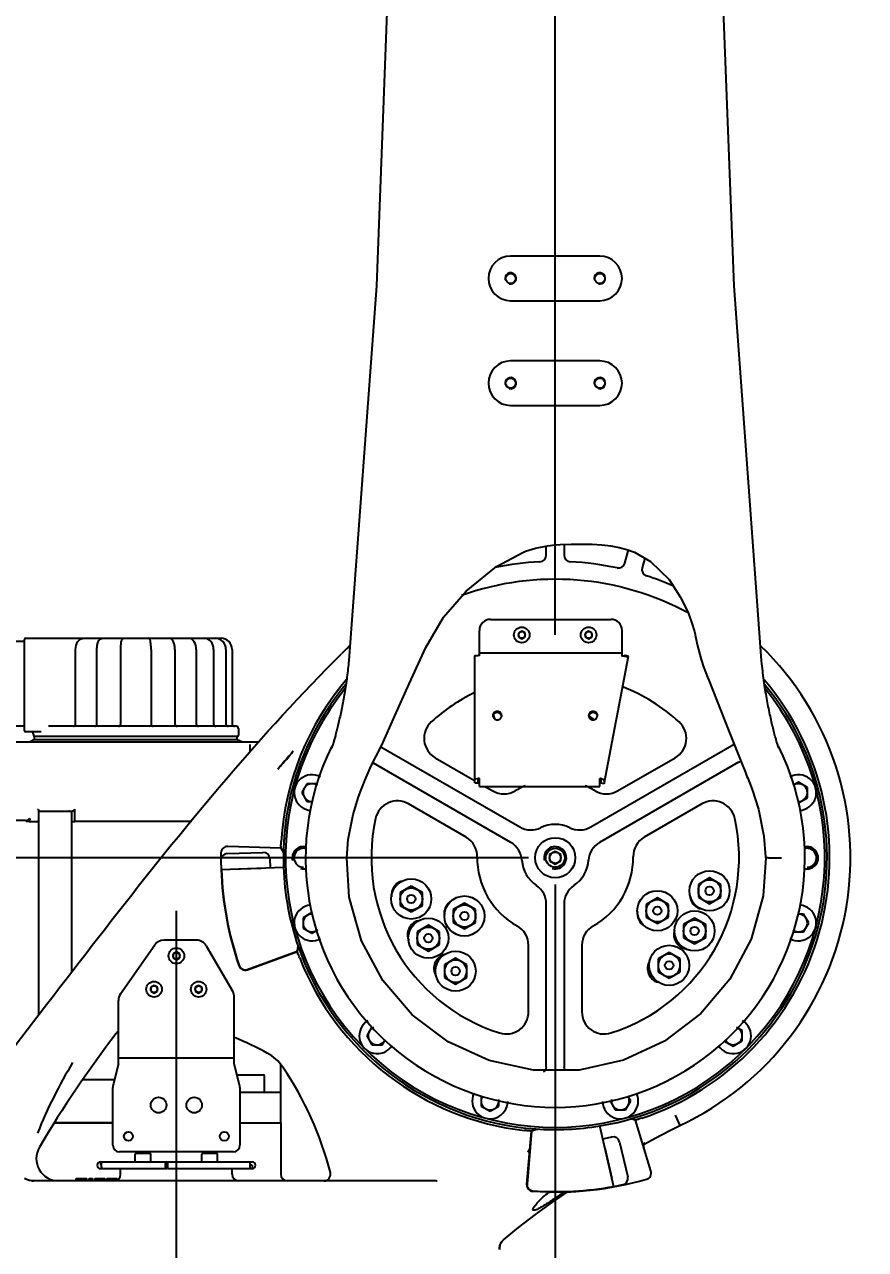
# Model space of a CAD drawing. Header units: millimetres. Extents: x 5828 to 7155, y 123 to 421.
# Drawn here: x 6894.26 to 6906.84, y 340.29 to 358.62 of the extents above; entities that cross this region are included whole.
import ezdxf

# ---------------------------------------------------------------- set-up
doc = ezdxf.new("R2010")
doc.units = ezdxf.units.MM
doc.linetypes.add('CENTER', pattern=[0.6, 0.375, -0.075, 0.075, -0.075])
for name, color, linetype in [('中心线', 7, 'Continuous'), ('外形图', 7, 'Continuous'), ('尺寸标注', 7, 'Continuous'), ('运动范围', 7, 'Continuous')]:
    doc.layers.add(name, color=color, linetype=linetype)
doc.styles.add('微软雅黑', font='msyh.ttc', dxfattribs={"height": 2})
doc.dimstyles.new('尺寸标注_1_30比例', dxfattribs={"dimtxt": 2.1, "dimasz": 1.7, "dimexe": 0.5, "dimexo": 0.4, "dimgap": 0.5, "dimtad": 1, "dimdec": 1, "dimlfac": 30, "dimdsep": 46, "dimtxsty": '微软雅黑', "dimcen": 0.09, "dimadec": 0, "dimazin": 0, "dimtp": 0.01, "dimtm": 0.01, "dimtfac": 1, "dimtdec": 1, "dimtofl": 0, "dimtmove": 0, "dimatfit": 3, "dimfxl": 1, "dimtolj": 1, "dimarcsym": 0})

# ---------------------------------------------------------------- blocks, each defined once
blk = doc.blocks.new('*D1097')
at = {"layer": 'Defpoints', "color": 0}
for p in [(6902.201, 346.155), (6822.201, 329.488), (6892.035, 329.488)]:
    blk.add_point(p, dxfattribs=at)
at = {"layer": '尺寸标注', "color": 0, "lineweight": -2}
for p, q in [((6901.801, 346.155), (6821.701, 346.155)), ((6822.201, 344.455), (6822.201, 331.188)), ((6891.635, 329.488), (6821.701, 329.488))]:
    blk.add_line(p, q, dxfattribs=at)
at = {"layer": '尺寸标注', "color": 0}
for points in [[(6822.484, 344.455), (6821.917, 344.455), (6822.201, 346.155)], [(6821.917, 331.188), (6822.484, 331.188), (6822.201, 329.488)]]:
    blk.add_solid(points, dxfattribs=at)
at = {"layer": '尺寸标注', "color": 0, "insert": (6820.615, 337.821), "char_height": 2, "attachment_point": 5, "rotation": 90, "style": '微软雅黑'}
blk.add_mtext('\\A1;\\A1;{\\H1.05x;500}', dxfattribs=at)
blk = doc.blocks.new('*D1098')
at = {"layer": 'Defpoints', "color": 0}
for p in [(6838.063, 351.017), (6896.535, 329.395), (6896.535, 277.109)]:
    blk.add_point(p, dxfattribs=at)
at = {"layer": '尺寸标注', "color": 0, "lineweight": -2}
for p, q in [((6838.063, 350.617), (6838.063, 276.609)), ((6896.535, 328.995), (6896.535, 276.609)), ((6839.763, 277.109), (6894.835, 277.109))]:
    blk.add_line(p, q, dxfattribs=at)
at = {"layer": '尺寸标注', "color": 0}
for points in [[(6839.763, 277.393), (6839.763, 276.826), (6838.063, 277.109)], [(6894.835, 276.826), (6894.835, 277.393), (6896.535, 277.109)]]:
    blk.add_solid(points, dxfattribs=at)
at = {"layer": '尺寸标注', "color": 0, "insert": (6867.299, 278.701), "char_height": 2, "attachment_point": 5, "style": '微软雅黑'}
blk.add_mtext('\\A1;\\A1;{\\H1.05x;1754}', dxfattribs=at)
blk = doc.blocks.new('*D1099')
at = {"layer": 'Defpoints', "color": 0}
for p in [(6966.764, 346.155), (6896.535, 282.387), (6966.764, 277.109)]:
    blk.add_point(p, dxfattribs=at)
at = {"layer": '尺寸标注', "color": 0, "lineweight": -2}
for p, q in [((6966.764, 345.755), (6966.764, 276.609)), ((6896.535, 281.987), (6896.535, 276.609)), ((6898.235, 277.109), (6965.064, 277.109))]:
    blk.add_line(p, q, dxfattribs=at)
at = {"layer": '尺寸标注', "color": 0}
for points in [[(6898.235, 277.393), (6898.235, 276.826), (6896.535, 277.109)], [(6965.064, 276.826), (6965.064, 277.393), (6966.764, 277.109)]]:
    blk.add_solid(points, dxfattribs=at)
at = {"layer": '尺寸标注', "color": 0, "insert": (6931.649, 278.7), "char_height": 2, "attachment_point": 5, "style": '微软雅黑'}
blk.add_mtext('\\A1;\\A1;{\\H1.05x;2107}', dxfattribs=at)
blk = doc.blocks.new('*D1101')
at = {"layer": 'Defpoints', "color": 0}
for p in [(6902.201, 410.718), (6987.085, 410.718), (6902.734, 329.488)]:
    blk.add_point(p, dxfattribs=at)
at = {"layer": '尺寸标注', "color": 0, "lineweight": -2}
for p, q in [((6902.601, 410.718), (6987.585, 410.718)), ((6987.085, 331.188), (6987.085, 409.018)), ((6903.134, 329.488), (6987.585, 329.488))]:
    blk.add_line(p, q, dxfattribs=at)
at = {"layer": '尺寸标注', "color": 0}
for points in [[(6987.368, 409.018), (6986.801, 409.018), (6987.085, 410.718)], [(6986.801, 331.188), (6987.368, 331.188), (6987.085, 329.488)]]:
    blk.add_solid(points, dxfattribs=at)
at = {"layer": '尺寸标注', "color": 0, "insert": (6985.499, 370.103), "char_height": 2, "attachment_point": 5, "rotation": 90, "style": '微软雅黑'}
blk.add_mtext('\\A1;\\A1;{\\H1.05x;2437}', dxfattribs=at)
blk = doc.blocks.new('*D1104')
at = {"layer": 'Defpoints', "color": 0}
for p in [(6902.201, 346.155), (6896.535, 316.587), (6902.201, 312.507)]:
    blk.add_point(p, dxfattribs=at)
at = {"layer": '尺寸标注', "color": 0, "lineweight": -2}
for p, q in [((6902.201, 345.755), (6902.201, 312.007)), ((6896.535, 316.187), (6896.535, 312.007)), ((6898.235, 312.507), (6900.501, 312.507))]:
    blk.add_line(p, q, dxfattribs=at)
at = {"layer": '尺寸标注', "color": 0}
for points in [[(6898.235, 312.79), (6898.235, 312.224), (6896.535, 312.507)], [(6900.501, 312.224), (6900.501, 312.79), (6902.201, 312.507)]]:
    blk.add_solid(points, dxfattribs=at)
at = {"layer": '尺寸标注', "color": 0, "insert": (6899.368, 314.098), "char_height": 2, "attachment_point": 5, "style": '微软雅黑'}
blk.add_mtext('\\A1;\\A1;{\\H1.05x;170}', dxfattribs=at)

msp = doc.modelspace()

# ---------------------------------------------------------------- linework, layer by layer
at = {"layer": '中心线', "color": 7, "linetype": 'CENTER', "ltscale": 50}
for p, q in [((6902.2012, 349.488), (6902.2012, 374.1547)), ((6896.5345, 330.0076), (6896.5364, 345.3631))]:
    msp.add_line(p, q, dxfattribs=at)
at = {"layer": '外形图', "linetype": 'Continuous'}
for p, q in [((6902.8679, 355.1547), (6901.5345, 355.1547)), ((6901.5345, 354.488), (6902.8679, 354.488)), ((6902.8679, 353.588), (6901.5345, 353.588)), ((6901.5345, 352.9214), (6902.8679, 352.9214)), ((6902.0679, 350.682), (6902.0679, 350.8175)), ((6902.0858, 350.821), (6902.1985, 350.8337)), ((6902.1984, 350.8337), (6902.2094, 350.8346)), ((6902.2094, 350.8346), (6902.2746, 350.8395)), ((6902.3345, 350.8422), (6902.3345, 350.682)), ((6903.2442, 350.5623), (6903.297, 350.7596)), ((6901.7158, 350.7233), (6901.7559, 350.7393)), ((6903.5398, 350.6353), (6903.5017, 350.4933)), ((6900.5316, 349.755), (6900.8695, 350.1435)), ((6904.0707, 350.0599), (6904.1004, 350.0044)), ((6904.1004, 350.0044), (6904.1373, 349.9305)), ((6904.1373, 349.9305), (6904.1744, 349.8517)), ((6904.1744, 349.8517), (6904.194, 349.8073)), ((6900.2677, 349.3023), (6900.5322, 349.7554)), ((6901.2345, 349.7214), (6903.0345, 349.7214)), ((6904.194, 349.8073), (6904.2512, 349.6512)), ((6901.0679, 349.1775), (6901.0679, 349.5547)), ((6901.7002, 349.5458), (6901.6507, 349.5161)), ((6901.6507, 349.5161), (6901.6517, 349.4583)), ((6901.7507, 349.5178), (6901.7002, 349.5458)), ((6901.7517, 349.46), (6901.7507, 349.5178)), ((6902.7002, 349.5458), (6902.6507, 349.5161)), ((6902.6507, 349.5161), (6902.6517, 349.4583)), ((6902.7507, 349.5178), (6902.7002, 349.5458)), ((6902.7517, 349.46), (6902.7507, 349.5178)), ((6903.2012, 349.1681), (6903.2012, 349.5547)), ((6904.2512, 349.6512), (6904.2748, 349.5695)), ((6904.2933, 349.4889), (6904.3238, 349.3468)), ((6894.263, 349.388), (6894.1297, 349.388)), ((6894.263, 348.0547), (6894.263, 349.4214)), ((6894.2797, 349.438), (6895.7488, 349.438)), ((6895.7539, 349.438), (6896.1055, 349.438)), ((6896.1106, 349.438), (6897.2031, 349.438)), ((6901.6517, 349.4583), (6901.7022, 349.4303)), ((6901.7022, 349.4303), (6901.7517, 349.46)), ((6902.6517, 349.4583), (6902.7022, 349.4303)), ((6902.7022, 349.4303), (6902.7517, 349.46)), ((6904.3238, 349.3468), (6904.3863, 349.1195)), ((6895.0273, 348.1547), (6895.0273, 349.2714)), ((6895.3465, 348.1547), (6895.3465, 349.2714)), ((6895.7032, 348.1547), (6895.7032, 349.2714)), ((6896.1562, 349.2714), (6896.1562, 348.1547)), ((6896.5129, 349.2714), (6896.5129, 348.1547)), ((6896.8321, 349.2714), (6896.8321, 348.1547)), ((6897.092, 349.2714), (6897.092, 348.1547)), ((6897.275, 349.2714), (6897.275, 348.1547)), ((6897.3687, 349.2714), (6897.3687, 348.1547)), ((6899.1133, 349.1065), (6899.1133, 349.1065)), ((6901.0012, 347.2736), (6901.0012, 349.1775)), ((6901.0679, 349.2214), (6903.2012, 349.2214)), ((6902.9336, 347.263), (6903.2954, 349.1709)), ((6903.2461, 349.1789), (6903.2241, 349.1685)), ((6903.2954, 349.1709), (6903.2461, 349.1789)), ((6903.2954, 349.1709), (6903.2714, 349.1597)), ((6904.3863, 349.1195), (6904.4267, 348.9983)), ((6905.2938, 349.0548), (6905.289, 349.1071)), ((6904.4266, 348.9983), (6904.4316, 348.9845)), ((6904.4316, 348.9845), (6904.4788, 348.8582)), ((6904.4788, 348.8582), (6904.4969, 348.8123)), ((6902.7033, 348.2678), (6902.7837, 348.2214)), ((6894.263, 348.1214), (6894.1297, 348.1214)), ((6894.512, 348.038), (6894.2797, 348.038)), ((6894.3964, 348.0047), (6894.3964, 347.988)), ((6897.4297, 348.1214), (6894.6212, 348.1214)), ((6897.463, 348.088), (6897.463, 347.988)), ((6904.794, 348.063), (6904.9511, 347.6671)), ((6893.8297, 347.888), (6897.7716, 347.888)), ((6894.4036, 347.9214), (6894.3885, 347.913)), ((6897.4558, 347.9214), (6894.4036, 347.9214)), ((6894.413, 347.9214), (6894.413, 347.9714)), ((6894.413, 347.9714), (6897.4464, 347.9714)), ((6897.4464, 347.9214), (6897.4464, 347.9714)), ((6897.4558, 347.9214), (6897.4709, 347.913)), ((6897.6379, 347.8506), (6897.6378, 347.8515)), ((6897.6396, 347.8234), (6897.6393, 347.8337)), ((6897.6405, 347.7488), (6897.6396, 347.8234)), ((6898.8659, 347.823), (6898.8624, 347.8127)), ((6898.8702, 347.8359), (6898.8659, 347.823)), ((6902.7324, 346.6154), (6904.8771, 347.8536)), ((6898.2822, 347.7499), (6898.2736, 347.7385)), ((6898.8577, 347.7994), (6898.8564, 347.796)), ((6898.8597, 347.805), (6898.8577, 347.7994)), ((6898.8624, 347.8127), (6898.8597, 347.805)), ((6899.5937, 347.8141), (6901.6699, 346.6154)), ((6900.4062, 347.6518), (6900.9965, 347.311)), ((6903.1354, 347.1548), (6903.9962, 347.6518)), ((6904.909, 347.7879), (6904.909, 347.7879)), ((6904.9511, 347.6671), (6904.9821, 347.5895)), ((6905.547, 347.7931), (6905.5471, 347.7928)), ((6898.0789, 347.51), (6898.0503, 347.4773)), ((6899.3602, 347.3206), (6899.4327, 347.4973)), ((6899.4327, 347.4973), (6899.4387, 347.5101)), ((6899.4704, 347.5724), (6899.4855, 347.5686)), ((6901.5366, 346.3844), (6899.4855, 347.5687)), ((6904.9452, 347.585), (6902.8658, 346.3844)), ((6904.9452, 347.585), (6904.9465, 347.5857)), ((6901.0012, 347.2736), (6901.0512, 347.2736)), ((6901.0512, 347.2736), (6901.0512, 347.3192)), ((6901.0537, 347.278), (6901.0743, 347.266)), ((6901.0679, 347.2219), (6901.0679, 347.342)), ((6902.8679, 347.2219), (6902.8679, 347.342)), ((6902.8843, 347.3165), (6902.8843, 347.2709)), ((6902.9336, 347.263), (6902.8843, 347.2709)), ((6902.9336, 347.3086), (6902.9336, 347.263)), ((6905.0689, 347.3723), (6905.0806, 347.3431)), ((6905.8395, 347.2836), (6905.7561, 347.2354)), ((6905.9728, 347.2066), (6905.8395, 347.2836)), ((6898.4859, 347.2629), (6898.4089, 347.1296)), ((6898.4089, 347.1296), (6898.4859, 346.9963)), ((6898.6398, 347.2629), (6898.4859, 347.2629)), ((6899.2601, 347.0648), (6899.2992, 347.1689)), ((6901.0679, 347.2219), (6902.8679, 347.2219)), ((6901.1509, 347.2219), (6901.267, 347.1548)), ((6905.9728, 347.0526), (6905.9728, 347.2066)), ((6898.4859, 346.9963), (6898.5636, 346.9963)), ((6899.1784, 346.8002), (6899.2601, 347.0648)), ((6900.868, 346.4637), (6900.0072, 346.9607)), ((6904.3952, 346.9607), (6903.5344, 346.4637)), ((6905.8414, 346.9768), (6905.9728, 347.0526)), ((6894.3425, 346.743), (6894.3393, 346.698)), ((6894.4797, 343.8101), (6894.4797, 346.8514)), ((6894.4797, 346.8514), (6894.9697, 346.8514)), ((6894.9332, 346.8571), (6894.9273, 346.8531)), ((6894.9351, 346.8596), (6894.9332, 346.8571)), ((6894.935, 346.8595), (6894.9351, 346.8596)), ((6894.9697, 344.4413), (6894.9697, 346.8514)), ((6895.0171, 346.698), (6895.0171, 346.883)), ((6894.2783, 346.7114), (6893.763, 346.7114)), ((6894.3393, 346.698), (6894.2903, 346.6998)), ((6894.3393, 346.698), (6894.4583, 346.698)), ((6896.7666, 346.698), (6895.0171, 346.698)), ((6897.296, 346.2169), (6897.829, 346.2355)), ((6898.0991, 346.298), (6897.3052, 346.3257)), ((6898.0991, 346.298), (6898.1352, 346.2306)), ((6902.2012, 346.2509), (6902.1179, 346.2028)), ((6902.1179, 346.2028), (6902.1179, 346.1066)), ((6902.2845, 346.2028), (6902.2012, 346.2509)), ((6902.2845, 346.1066), (6902.2845, 346.2028)), ((6897.1996, 346.1135), (6897.2042, 345.9802)), ((6897.2042, 345.9802), (6898.137, 346.0128)), ((6897.3375, 345.9849), (6897.8039, 346.0012)), ((6897.9325, 346.1391), (6897.9371, 346.0058)), ((6902.1179, 346.1066), (6902.2012, 346.0585)), ((6902.2012, 346.0585), (6902.2845, 346.1066)), ((6905.3489, 346.1687), (6905.3495, 346.1526)), ((6905.3491, 346.1646), (6905.3491, 346.1646)), ((6905.4516, 346.1547), (6905.5872, 346.1547)), ((6904.5098, 345.8525), (6904.3431, 345.7563)), ((6904.6764, 345.7563), (6904.5098, 345.8525)), ((6900.0481, 345.7311), (6899.8814, 345.6349)), ((6899.8814, 345.6349), (6899.8814, 345.4424)), ((6900.2147, 345.6349), (6900.0481, 345.7311)), ((6900.2147, 345.4424), (6900.2147, 345.6349)), ((6904.3431, 345.7563), (6904.3431, 345.5638)), ((6904.6764, 345.5638), (6904.6764, 345.7563)), ((6899.8814, 345.4424), (6900.0481, 345.3462)), ((6900.0481, 345.3462), (6900.2147, 345.4424)), ((6900.8436, 345.4757), (6900.6769, 345.3795)), ((6901.0103, 345.3795), (6900.8436, 345.4757)), ((6902.0679, 343.0289), (6902.0679, 345.4643)), ((6902.3345, 345.4643), (6902.3345, 343.0289)), ((6903.7293, 345.5543), (6903.5626, 345.458)), ((6903.5626, 345.458), (6903.5626, 345.2656)), ((6903.896, 345.458), (6903.7293, 345.5543)), ((6903.896, 345.2656), (6903.896, 345.458)), ((6904.3431, 345.5638), (6904.5098, 345.4676)), ((6904.5098, 345.4676), (6904.6764, 345.5638)), ((6898.5629, 345.3338), (6898.4295, 345.2568)), ((6898.4295, 345.2568), (6898.4295, 345.1028)), ((6900.6769, 345.3795), (6900.6769, 345.187)), ((6901.0103, 345.187), (6901.0103, 345.3795)), ((6903.5626, 345.2656), (6903.7293, 345.1694)), ((6903.7293, 345.1694), (6903.896, 345.2656)), ((6905.9165, 345.3132), (6905.8279, 345.3132)), ((6905.9935, 345.1798), (6905.9165, 345.3132)), ((6898.4295, 345.1028), (6898.5629, 345.0259)), ((6898.5629, 345.0259), (6898.6485, 345.0753)), ((6900.3039, 345.1442), (6900.1373, 345.048)), ((6900.4706, 345.048), (6900.3039, 345.1442)), ((6900.6769, 345.187), (6900.8436, 345.0908)), ((6900.8436, 345.0908), (6901.0103, 345.187)), ((6904.2862, 345.2526), (6904.1195, 345.1564)), ((6904.1195, 345.1564), (6904.1195, 344.964)), ((6904.4528, 345.1564), (6904.2862, 345.2526)), ((6904.4528, 344.964), (6904.4528, 345.1564)), ((6905.9165, 345.0465), (6905.9935, 345.1798)), ((6896.8383, 344.9214), (6896.3479, 344.9214)), ((6900.1373, 345.048), (6900.1373, 344.8556)), ((6900.4706, 344.8556), (6900.4706, 345.048)), ((6904.1195, 344.964), (6904.2862, 344.8677)), ((6904.2862, 344.8677), (6904.4528, 344.964)), ((6905.7625, 345.0465), (6905.9165, 345.0465)), ((6895.698, 344.1171), (6896.2114, 344.8503)), ((6896.5345, 344.7458), (6896.4845, 344.7169)), ((6896.4845, 344.7169), (6896.4845, 344.6592)), ((6896.5845, 344.7169), (6896.5345, 344.7458)), ((6896.5845, 344.6592), (6896.5845, 344.7169)), ((6896.9826, 344.838), (6897.3789, 344.1518)), ((6897.5957, 344.4845), (6898.3422, 344.7562)), ((6897.5976, 344.4792), (6898.3441, 344.7509)), ((6898.345, 344.7557), (6898.3577, 344.8261)), ((6900.1373, 344.8556), (6900.3039, 344.7593)), ((6900.3039, 344.7593), (6900.4706, 344.8556)), ((6901.8022, 343.8517), (6901.8022, 344.8456)), ((6902.6002, 344.8456), (6902.6002, 343.8517)), ((6903.9059, 344.7376), (6903.7392, 344.6414)), ((6904.0726, 344.6414), (6903.9059, 344.7376)), ((6896.4845, 344.6592), (6896.5345, 344.6303)), ((6896.5345, 344.6303), (6896.5845, 344.6592)), ((6900.7117, 344.6507), (6900.545, 344.5544)), ((6900.545, 344.5544), (6900.545, 344.362)), ((6900.8783, 344.5544), (6900.7117, 344.6507)), ((6900.8783, 344.362), (6900.8783, 344.5544)), ((6903.7392, 344.6414), (6903.7392, 344.4489)), ((6904.0726, 344.4489), (6904.0726, 344.6414)), ((6900.545, 344.362), (6900.7117, 344.2658)), ((6900.7117, 344.2658), (6900.8783, 344.362)), ((6903.7392, 344.4489), (6903.9059, 344.3527)), ((6903.9059, 344.3527), (6904.0726, 344.4489)), ((6896.2012, 344.2458), (6896.1512, 344.2169)), ((6896.1512, 344.2169), (6896.1512, 344.1592)), ((6896.1512, 344.1592), (6896.2012, 344.1303)), ((6896.2512, 344.2169), (6896.2012, 344.2458)), ((6896.2012, 344.1303), (6896.2512, 344.1592)), ((6896.2512, 344.1592), (6896.2512, 344.2169)), ((6896.8679, 344.2458), (6896.8179, 344.2169)), ((6896.8179, 344.2169), (6896.8179, 344.1592)), ((6896.8179, 344.1592), (6896.8679, 344.1303)), ((6896.9179, 344.2169), (6896.8679, 344.2458)), ((6896.8679, 344.1303), (6896.9179, 344.1592)), ((6896.9179, 344.1592), (6896.9179, 344.2169)), ((6895.6679, 343.0714), (6895.6679, 344.0215)), ((6897.4012, 343.0714), (6897.4012, 344.0684)), ((6899.4608, 343.6246), (6899.3838, 343.4913)), ((6904.998, 343.5683), (6904.9135, 343.617)), ((6899.3838, 343.4913), (6899.4608, 343.3579)), ((6899.6147, 343.3579), (6899.6556, 343.4288)), ((6904.998, 343.4143), (6904.998, 343.5683)), ((6899.4608, 343.3579), (6899.6147, 343.3579)), ((6904.733, 343.4133), (6904.8646, 343.3373)), ((6904.8646, 343.3373), (6904.998, 343.4143)), ((6895.6679, 343.0714), (6895.5895, 342.758)), ((6897.4012, 343.1547), (6895.6679, 343.1547)), ((6897.4795, 342.758), (6897.4012, 343.0714)), ((6898.0964, 342.188), (6898.0964, 343.0613)), ((6897.4416, 342.9097), (6897.8385, 342.9097)), ((6897.8552, 342.643), (6897.8552, 342.893)), ((6902.0679, 343.0291), (6902.0628, 342.9984)), ((6902.3387, 343.0011), (6902.3345, 343.0291)), ((6902.351, 342.9789), (6902.3387, 343.0011)), ((6895.1347, 342.838), (6895.6095, 342.838)), ((6895.5845, 341.8547), (6895.5845, 342.7175)), ((6897.4845, 342.7175), (6897.4845, 341.8547)), ((6898.0964, 342.643), (6897.4845, 342.643)), ((6901.093, 342.5934), (6901.093, 342.4394)), ((6901.3596, 342.4394), (6901.3596, 342.5378)), ((6903.0221, 342.5164), (6903.0991, 342.3831)), ((6903.253, 342.3831), (6903.33, 342.5164)), ((6903.33, 342.5164), (6903.2873, 342.5904)), ((6901.093, 342.4394), (6901.2263, 342.3624)), ((6901.2263, 342.3624), (6901.3596, 342.4394)), ((6903.0991, 342.3831), (6903.253, 342.3831)), ((6895.5845, 342.188), (6894.7065, 342.188)), ((6894.7065, 342.188), (6895.5845, 342.188)), ((6897.4845, 342.188), (6897.5052, 342.188)), ((6897.4845, 342.188), (6898.0964, 342.188)), ((6898.0964, 342.188), (6898.0964, 341.4214)), ((6903.0803, 341.2326), (6902.87, 342.1434)), ((6903.4013, 342.2294), (6903.3269, 342.2469)), ((6903.6335, 341.4698), (6903.4013, 342.2294)), ((6903.994, 342.3032), (6904.0677, 342.1518)), ((6901.8434, 342.0657), (6901.7742, 341.2744)), ((6901.8491, 342.0653), (6901.7799, 341.2739)), ((6901.8479, 342.0678), (6901.9126, 342.0983)), ((6903.0453, 341.9772), (6902.9153, 341.9472)), ((6902.9453, 341.8173), (6903.0503, 341.3626)), ((6903.1652, 341.9022), (6903.2852, 341.3826)), ((6895.4012, 341.6047), (6895.4012, 341.5547)), ((6895.4012, 341.6047), (6897.6679, 341.6047)), ((6897.3845, 341.7547), (6895.6845, 341.7547)), ((6895.9179, 341.6047), (6895.9179, 341.7214)), ((6895.9345, 341.738), (6896.1345, 341.738)), ((6896.1512, 341.6047), (6896.1512, 341.7214)), ((6896.3861, 341.6047), (6896.3861, 341.5547)), ((6896.4012, 341.6047), (6896.4012, 341.5047)), ((6896.9179, 341.6047), (6896.9179, 341.7214)), ((6896.9345, 341.738), (6897.1345, 341.738)), ((6897.1512, 341.6047), (6897.1512, 341.7214)), ((6897.6345, 341.6047), (6897.6345, 341.5047)), ((6895.4106, 341.5547), (6895.4012, 341.5547)), ((6895.4012, 341.5047), (6896.3931, 341.5047)), ((6895.4179, 341.5164), (6895.4179, 341.5047)), ((6895.7012, 341.4214), (6895.7012, 341.5047)), ((6896.4012, 341.5547), (6896.3861, 341.5547)), ((6896.3931, 341.5547), (6896.3931, 341.5047)), ((6896.4012, 341.5047), (6897.6679, 341.5047)), ((6897.3679, 341.4214), (6897.3679, 341.5047)), ((6897.6679, 341.5547), (6897.6345, 341.5547)), ((6897.6679, 341.5547), (6897.6679, 341.5047)), ((6894.2917, 341.3431), (6894.2822, 341.3476)), ((6900.4252, 341.3214), (6894.3836, 341.3214)), ((6895.0345, 341.3214), (6895.0345, 341.3547)), ((6895.0345, 341.3547), (6895.197, 341.3547)), ((6895.0387, 341.3214), (6895.0387, 341.3547)), ((6895.047, 341.3214), (6895.047, 341.3547)), ((6895.0637, 341.3214), (6895.0637, 341.3547)), ((6895.0804, 341.3214), (6895.0804, 341.3547)), ((6895.1012, 341.3214), (6895.1012, 341.3547)), ((6895.1387, 341.3214), (6895.1387, 341.3547)), ((6895.1595, 341.3214), (6895.1595, 341.3547)), ((6895.1762, 341.3214), (6895.1762, 341.3547)), ((6895.1929, 341.3214), (6895.1929, 341.3547)), ((6895.197, 341.3214), (6895.197, 341.3547)), ((6895.2304, 341.3214), (6895.2304, 341.3547)), ((6895.2304, 341.3547), (6895.2804, 341.3547)), ((6895.2554, 341.3214), (6895.2554, 341.3547)), ((6895.2804, 341.3214), (6895.2804, 341.3547)), ((6895.3137, 341.3214), (6895.3137, 341.3547)), ((6895.3137, 341.3547), (6895.4637, 341.3547)), ((6895.322, 341.3214), (6895.322, 341.3547)), ((6895.3262, 341.3214), (6895.3262, 341.3547)), ((6895.3387, 341.3214), (6895.3387, 341.3547)), ((6895.3595, 341.3214), (6895.3595, 341.3547)), ((6895.3804, 341.3214), (6895.3804, 341.3547)), ((6895.397, 341.3214), (6895.397, 341.3547)), ((6895.4179, 341.3214), (6895.4179, 341.3547)), ((6895.4387, 341.3214), (6895.4387, 341.3547)), ((6895.4512, 341.3214), (6895.4512, 341.3547)), ((6895.4595, 341.3214), (6895.4595, 341.3547)), ((6895.4637, 341.3214), (6895.4637, 341.3547)), ((6895.497, 341.3214), (6895.497, 341.3547)), ((6895.497, 341.3547), (6895.647, 341.3547)), ((6895.5012, 341.3214), (6895.5012, 341.3547)), ((6895.5054, 341.3214), (6895.5054, 341.3547)), ((6895.5137, 341.3214), (6895.5137, 341.3547)), ((6895.5262, 341.3214), (6895.5262, 341.3547)), ((6895.547, 341.3214), (6895.547, 341.3547)), ((6895.572, 341.3214), (6895.572, 341.3547)), ((6895.597, 341.3214), (6895.597, 341.3547)), ((6895.6179, 341.3214), (6895.6179, 341.3547)), ((6895.6304, 341.3272), (6895.6304, 341.3547)), ((6895.6387, 341.3288), (6895.6387, 341.3547)), ((6895.6429, 341.3313), (6895.6429, 341.3547)), ((6895.647, 341.334), (6895.647, 341.3547)), ((6900.4252, 341.3214), (6900.4378, 341.3207)), ((6903.2102, 341.2626), (6903.0803, 341.2327)), ((6902.1611, 341.0037), (6902.3783, 341.1547)), ((6902.4345, 341.1547), (6902.2012, 341.1547)), ((6901.367, 340.3189), (6901.3799, 340.3744)), ((6901.3674, 340.2946), (6901.367, 340.3189))]:
    msp.add_line(p, q, dxfattribs=at)
for points in [[(6899.558, 372.0734), (6899.757, 366.3729), (6899.7472, 360.5267), (6899.5261, 354.7117), (6899.1133, 349.1065)], [(6905.289, 349.1072), (6904.8762, 354.7114), (6904.6552, 360.5269), (6904.6454, 366.3736), (6904.8444, 372.0734)], [(6901.7559, 350.7393), (6901.9082, 350.7866), (6902.0858, 350.821)], [(6902.2746, 350.8395), (6902.4408, 350.8469), (6902.601, 350.8483), (6902.754, 350.8444), (6902.8988, 350.8351), (6903.0341, 350.8199), (6903.1588, 350.798), (6903.2721, 350.7688)], [(6903.2721, 350.7688), (6903.3737, 350.7313), (6903.3859, 350.7257)], [(6900.8695, 350.1435), (6901.3212, 350.5117), (6901.7158, 350.7233)], [(6903.3859, 350.7257), (6903.6256, 350.5849), (6903.9039, 350.3156), (6904.0707, 350.0601)], [(6904.2749, 349.5693), (6904.2824, 349.5392), (6904.2924, 349.4934), (6904.2933, 349.4888)], [(6899.4388, 347.5104), (6899.6069, 347.84), (6899.8045, 348.2758), (6900.0165, 348.7586), (6900.2677, 349.3023)], [(6899.1134, 349.1069), (6899.11, 349.0698), (6899.1071, 349.0398), (6899.1042, 349.0099), (6899.1011, 348.9799), (6899.0977, 348.9496), (6899.0942, 348.919), (6899.0905, 348.8882), (6899.0865, 348.8572), (6899.0824, 348.826), (6899.078, 348.7948), (6899.0735, 348.7637), (6899.0689, 348.7328), (6899.0642, 348.7022), (6899.0594, 348.6721), (6899.0546, 348.6426), (6899.0497, 348.6138), (6899.0449, 348.5856), (6899.0399, 348.5575), (6899.0349, 348.5296), (6899.0298, 348.5019), (6899.0246, 348.4745), (6899.0194, 348.4473), (6899.0142, 348.4204), (6899.0089, 348.3939), (6899.0037, 348.3678), (6898.9984, 348.342), (6898.993, 348.3167), (6898.9877, 348.2918), (6898.9824, 348.2673), (6898.9772, 348.2433), (6898.9719, 348.2198), (6898.9667, 348.1968), (6898.9615, 348.1742), (6898.9563, 348.1522), (6898.9512, 348.1308), (6898.9461, 348.1098), (6898.9411, 348.0895), (6898.9362, 348.0696), (6898.9313, 348.0504), (6898.9265, 348.0318), (6898.9218, 348.0137)], [(6905.4776, 348.0252), (6905.472, 348.0467), (6905.4663, 348.069), (6905.4606, 348.0919), (6905.4548, 348.1156), (6905.4489, 348.1398), (6905.443, 348.1648), (6905.4371, 348.1903), (6905.4311, 348.2165), (6905.4251, 348.2433), (6905.4191, 348.2706), (6905.4131, 348.2985), (6905.4071, 348.327), (6905.401, 348.356), (6905.395, 348.3854), (6905.3891, 348.4154), (6905.3831, 348.4457), (6905.3772, 348.4765), (6905.3714, 348.5077), (6905.3657, 348.5391), (6905.36, 348.5708), (6905.3545, 348.6028), (6905.349, 348.6352), (6905.3435, 348.6686), (6905.338, 348.7028), (6905.3327, 348.7377), (6905.3274, 348.773), (6905.3224, 348.8086), (6905.3175, 348.8443), (6905.3129, 348.8799), (6905.3086, 348.9154), (6905.3045, 348.9506), (6905.3007, 348.9855), (6905.2972, 349.0202), (6905.2938, 349.0548)], [(6904.4969, 348.8123), (6904.6179, 348.5087), (6904.794, 348.063)], [(6898.9218, 348.0137), (6898.9171, 347.9963), (6898.9126, 347.9795), (6898.9082, 347.9633), (6898.9038, 347.9478), (6898.8996, 347.9329), (6898.8956, 347.9187), (6898.8917, 347.9054), (6898.888, 347.8929), (6898.8845, 347.8813), (6898.8812, 347.8706), (6898.8781, 347.8607), (6898.8753, 347.8517), (6898.8726, 347.8434), (6898.8702, 347.8359)], [(6905.5471, 347.7928), (6905.5468, 347.7938), (6905.5462, 347.7954), (6905.5453, 347.7978), (6905.5441, 347.8012), (6905.5426, 347.8055), (6905.5407, 347.8108), (6905.5385, 347.8173), (6905.5359, 347.825), (6905.533, 347.8338), (6905.5297, 347.8439), (6905.5261, 347.8551), (6905.5222, 347.8676), (6905.518, 347.8813), (6905.5135, 347.8961), (6905.5088, 347.9119), (6905.504, 347.9288), (6905.4989, 347.9464), (6905.4938, 347.9649), (6905.4885, 347.9842), (6905.4831, 348.0043), (6905.4776, 348.0252)], [(6897.6393, 347.8337), (6897.6384, 347.8448), (6897.6379, 347.8506)], [(6904.8756, 347.8573), (6904.8615, 347.8449), (6904.8563, 347.8416)], [(6898.8564, 347.796), (6898.8559, 347.7945), (6898.8558, 347.7944)], [(6904.9465, 347.5857), (6904.9574, 347.5909), (6904.9804, 347.5935)], [(6904.9821, 347.5895), (6905.0467, 347.4279), (6905.0689, 347.3723)], [(6899.2992, 347.1689), (6899.309, 347.1935), (6899.3602, 347.3206)], [(6905.0806, 347.3431), (6905.1308, 347.2148), (6905.1452, 347.1771)], [(6905.1452, 347.1771), (6905.2408, 346.8838), (6905.3231, 346.4786), (6905.3489, 346.1688)], [(6899.0826, 346.1517), (6899.1059, 346.4282), (6899.1784, 346.8002)], [(6902.5587, 342.9796), (6901.8789, 342.9772), (6901.2159, 343.1202), (6900.601, 343.4008), (6900.0618, 343.8058), (6899.6225, 344.3172), (6899.3036, 344.9131), (6899.1213, 345.5669), (6899.0825, 346.1517)], [(6905.3496, 346.1527), (6905.3106, 345.5862), (6905.131, 344.9366), (6904.8149, 344.3398), (6904.3771, 343.824), (6903.8378, 343.4135), (6903.2222, 343.1274), (6902.5587, 342.9796)], [(6902.0628, 342.9984), (6902.0436, 342.966), (6902.0235, 342.95)], [(6903.5324, 341.8679), (6903.586, 341.8982), (6903.782, 342.0051), (6903.955, 342.0956), (6904.0677, 342.1519)], [(6903.5304, 341.8069), (6903.5264, 341.8284), (6903.528, 341.8543), (6903.535, 341.8757), (6903.544, 341.8909), (6903.547, 341.8947)], [(6894.2822, 341.3476), (6894.2705, 341.3539), (6894.2627, 341.3587)], [(6894.3401, 341.3265), (6894.3239, 341.3312), (6894.2917, 341.3431)], [(6894.3836, 341.3214), (6894.3721, 341.3217), (6894.3458, 341.3251), (6894.3401, 341.3265)], [(6901.4266, 340.4374), (6901.6525, 340.6213), (6901.9063, 340.8172), (6902.1611, 341.0037)], [(6901.3799, 340.3744), (6901.4087, 340.4201), (6901.4266, 340.4374)]]:
    msp.add_lwpolyline(points, dxfattribs=at)
for centre, radius in [((6901.5345, 354.8214), 0.075), ((6902.8679, 354.8214), 0.075), ((6901.5345, 353.2547), 0.075), ((6902.8679, 353.2547), 0.075), ((6901.7012, 349.488), 0.1167), ((6901.7012, 349.488), 0.05), ((6902.7012, 349.488), 0.1167), ((6902.7012, 349.488), 0.05), ((6902.2012, 346.1547), 0.3), ((6902.2012, 346.1547), 0.1417), ((6902.2012, 346.1547), 0.0833), ((6900.0481, 345.5386), 0.3), ((6904.5098, 345.6601), 0.3), ((6904.5098, 345.6601), 0.1667), ((6900.0481, 345.5386), 0.1667), ((6903.7293, 345.3618), 0.3), ((6904.5098, 345.6601), 0.0627), ((6900.0481, 345.5386), 0.0627), ((6900.8436, 345.2833), 0.3), ((6900.8436, 345.2833), 0.1667), ((6903.7293, 345.3618), 0.1667), ((6900.8436, 345.2833), 0.0627), ((6903.7293, 345.3618), 0.0627), ((6904.2862, 345.0602), 0.3), ((6900.3039, 344.9518), 0.3), ((6900.3039, 344.9518), 0.1667), ((6904.2862, 345.0602), 0.1667), ((6904.2862, 345.0602), 0.0627), ((6900.3039, 344.9518), 0.0627), ((6896.5345, 344.688), 0.1167), ((6896.5345, 344.688), 0.05), ((6900.7117, 344.4582), 0.3), ((6903.9059, 344.5452), 0.3), ((6900.7117, 344.4582), 0.0627), ((6903.9059, 344.5452), 0.0627), ((6896.2012, 344.188), 0.1167), ((6896.2012, 344.188), 0.05), ((6896.8679, 344.188), 0.1167), ((6896.8679, 344.188), 0.05), ((6896.2679, 342.4547), 0.1167), ((6896.8012, 342.4547), 0.1167), ((6895.8179, 341.988), 0.0667), ((6897.2512, 341.988), 0.0667)]:
    msp.add_circle(centre, radius, dxfattribs=at)
for centre, radius, start, end in [((6901.5345, 354.8214), 0.3333, 90, 270), ((6902.8679, 354.8214), 0.3333, 270, 90), ((6901.5345, 354.8214), 0.0833, 255, 195), ((6902.8679, 354.8214), 0.0833, 255, 195), ((6901.5345, 353.2547), 0.3333, 90, 270), ((6902.8679, 353.2547), 0.3333, 270, 90), ((6901.5345, 353.2547), 0.0833, 255, 195), ((6902.8679, 353.2547), 0.0833, 255, 195), ((6902.2012, 346.1547), 4.4333, 92.95035, 101.72118), ((6901.9679, 350.682), 0.1, 272.95035, 0), ((6902.4345, 350.682), 0.1, 180, 267.04965), ((6902.2012, 346.1547), 4.4333, 77.95035, 87.04965), ((6903.1476, 350.5882), 0.1, 257.95035, 345), ((6903.5983, 350.4674), 0.1, 165, 252.04965), ((6902.2012, 346.1547), 4.1667, 61.35628, 109.65795), ((6902.2012, 346.1547), 4.4333, 66.60939, 72.04965), ((6901.2345, 349.5547), 0.1667, 90, 180), ((6903.0345, 349.5547), 0.1667, 0, 90), ((6894.2797, 349.4214), 0.0167, 90, 180), ((6917.0127, 331.111), 25.5282, 134.55436, 134.85638), ((6902.2012, 346.1547), 4.4167, 134.06872, 134.55389), ((6902.2012, 346.1547), 4.4167, 295, 45.82027), ((6896.8925, 349.2714), 0.1996, 0.0001, 0.53384), ((6901.022, 348.9671), 0.2153, 82.09741, 82.38006), ((6901.0221, 348.9671), 0.2153, 77.73147, 82.11106), ((6903.218, 348.9484), 0.2204, 89.75057, 94.37373), ((6903.2181, 348.9417), 0.227, 88.93484, 89.78418), ((6903.2181, 348.9414), 0.2274, 88.4337, 88.93521), ((6902.2012, 346.1547), 4.1052, 139.48889, 176.60416), ((6902.2012, 346.1547), 4.0667, 140.36412, 181.99887), ((6902.2012, 346.1547), 4.0667, 279.46757, 39.63713), ((6902.2012, 346.1547), 4.1052, 288.39584, 40.38153), ((6902.2012, 346.1547), 4.0333, 141.14922, 38.85901), ((6902.2012, 346.1547), 2.75, 116.01549, 132.35946), ((6902.2012, 346.1547), 2.75, 47.64054, 68.46044), ((6900.5729, 347.9405), 0.3333, 132.35946, 240), ((6901.3268, 348.2817), 0.059, 180.02269, 188.44436), ((6901.3275, 348.2645), 0.0596, 163.58204, 171.56305), ((6901.3272, 348.2645), 0.0594, 162.66291, 163.57634), ((6901.5699, 348.3484), 0.3, 190.69087, 202.6679), ((6901.3418, 348.2645), 0.0594, 16.42366, 17.33709), ((6901.3416, 348.2645), 0.0596, 8.43695, 16.41796), ((6901.3422, 348.2817), 0.059, 351.55564, 359.97731), ((6902.7602, 348.2817), 0.059, 180.02269, 188.44436), ((6902.7608, 348.2645), 0.0596, 163.58204, 171.56305), ((6902.7605, 348.2645), 0.0594, 162.66291, 163.57634), ((6902.8373, 348.3829), 0.1667, 216.87017, 253.69925), ((6902.7752, 348.2645), 0.0594, 16.42366, 17.33709), ((6902.7749, 348.2645), 0.0596, 8.43695, 16.41796), ((6902.7755, 348.2817), 0.059, 351.55564, 359.97731), ((6903.8295, 347.9405), 0.3333, 300, 47.64054), ((6894.2797, 348.0547), 0.0167, 180, 270), ((6894.363, 348.0047), 0.0333, 0, 90), ((6894.994, 348.1547), 0.0333, 270, 0), ((6895.3132, 348.1547), 0.0333, 270, 0), ((6895.6699, 348.1547), 0.0333, 270, 0), ((6896.1895, 348.1547), 0.0333, 180, 270), ((6896.5462, 348.1547), 0.0333, 180, 270), ((6896.8654, 348.1547), 0.0333, 180, 270), ((6897.1254, 348.1547), 0.0333, 180, 270), ((6897.3084, 348.1547), 0.0333, 180, 270), ((6897.402, 348.1547), 0.0333, 180, 270), ((6897.4297, 348.088), 0.0333, 0, 90), ((6894.3007, 348.0547), 0.1667, 270, 301.78833), ((6894.413, 347.988), 0.0167, 180, 270), ((6897.4464, 347.988), 0.0167, 270, 0), ((6897.5587, 348.0547), 0.1667, 238.21167, 270), ((6902.2012, 346.1547), 3.7338, 153.46491, 26.53071), ((6898.5629, 347.1296), 0.2667, 61.38235, 266.62299), ((6901.0677, 347.1523), 0.1897, 89.96797, 95.01308), ((6905.8395, 347.1296), 0.2667, 273.37988, 118.6396), ((6898.5629, 347.1296), 0.1333, 51.49109, 270), ((6901.4337, 347.4435), 0.3333, 240, 300.77517), ((6902.2012, 346.1547), 1.1667, 112.58279, 120.77517), ((6902.2012, 346.1547), 1.1667, 59.22483, 67.41721), ((6902.9687, 347.4435), 0.3333, 239.22483, 300), ((6905.8395, 347.1296), 0.1333, 269.61763, 120), ((6899.8405, 346.672), 0.3333, 60, 167.64054), ((6904.5618, 346.672), 0.3333, 12.35946, 120), ((6902.2012, 346.1547), 2.75, 167.64054, 252.35946), ((6902.2012, 346.1547), 2.75, 287.64054, 12.35946), ((6894.2784, 346.7698), 0.0584, 269.97001, 282.74743), ((6901.8366, 346.9041), 0.3333, 240, 295.9442), ((6902.2012, 346.1547), 0.5, 64.0558, 115.9442), ((6902.5658, 346.9041), 0.3333, 244.0558, 300), ((6900.7013, 346.175), 0.3333, 359.22483, 60), ((6901.3699, 346.0958), 0.3333, 4.0558, 60), ((6903.0324, 346.0958), 0.3333, 120, 175.9442), ((6903.701, 346.175), 0.3333, 120, 180.77517), ((6897.2995, 346.117), 0.1, 92, 182), ((6902.2012, 346.1547), 5, 179.16938, 180.22264), ((6897.3017, 346.2257), 0.1, 88, 179.16938), ((6897.8325, 346.1356), 0.1, 2, 92), ((6898.4345, 346.1547), 0.1667, 74.04397, 195), ((6898.4345, 346.1547), 0.1417, 72.42568, 270), ((6902.2012, 346.1547), 1.1667, 179.22483, 240.77517), ((6902.2012, 346.1547), 0.1667, 255, 195), ((6902.2012, 346.1547), 1.1667, 299.22483, 0.77517), ((6905.9679, 346.1547), 0.1667, 255, 105.95262), ((6905.9679, 346.1547), 0.1417, 270, 107.57168), ((6902.2012, 346.1547), 4.0667, 182, 199.06949), ((6898.4345, 346.1547), 0.1667, 255, 288.48893), ((6902.2012, 346.1547), 0.5, 184.0558, 235.9442), ((6902.2012, 346.1547), 0.5, 304.0558, 355.9442), ((6902.2012, 346.1547), 5, 181.98826, 198.83062), ((6902.2012, 346.1547), 4.9943, 182, 198.83062), ((6899.9695, 345.5983), 0.2167, 108.64061, 187.5), ((6901.7345, 345.4643), 0.3333, 0, 55.9442), ((6902.6679, 345.4643), 0.3333, 124.0558, 180), ((6898.5629, 345.1798), 0.2667, 95.50148, 298.28167), ((6900.7578, 345.3214), 0.2167, 129.15209, 187.5), ((6904.4329, 345.5983), 0.2167, 182, 254.12319), ((6905.8395, 345.1798), 0.2667, 241.74081, 84.49624), ((6898.5629, 345.1798), 0.1333, 84.91576, 300), ((6903.6446, 345.3214), 0.2167, 172.5, 240), ((6905.8395, 345.1798), 0.1333, 230.29107, 90), ((6900.2093, 345.0047), 0.2167, 105.60322, 203.5), ((6901.4688, 344.8456), 0.3333, 0, 60.77517), ((6902.9335, 344.8456), 0.3333, 119.22483, 180), ((6896.3479, 344.7547), 0.1667, 90, 145), ((6896.8383, 344.7547), 0.1667, 30, 90), ((6904.193, 345.0047), 0.2167, 163.73743, 256), ((6896.4089, 345.056), 1.9564, 351.18638, 351.68677), ((6902.2012, 346.1547), 4.0667, 199.06911, 265.93074), ((6900.6035, 344.5002), 0.2167, 105.33273, 209.97925), ((6903.9059, 344.5452), 0.1667, 300.17919, 300), ((6897.5634, 344.5731), 0.1, 198.83062, 290), ((6897.5634, 344.5731), 0.0943, 198.83062, 290), ((6902.2012, 346.1547), 4.1052, 201.39584, 263.60416), ((6900.7117, 344.4582), 0.1667, 62.72796, 60), ((6903.7989, 344.5002), 0.2167, 150, 254.03065), ((6895.8345, 344.0215), 0.1667, 145, 180), ((6897.2345, 344.0684), 0.1667, 0, 30), ((6901.4688, 343.8517), 0.3333, 252.35946, 0), ((6902.9335, 343.8517), 0.3333, 180, 287.64054), ((6899.5377, 343.4913), 0.2667, 121.41641, 325.9978), ((6899.5377, 343.4913), 0.1333, 110.9135, 330), ((6904.8646, 343.4913), 0.2667, 214.00268, 58.60674), ((6904.8646, 343.4913), 0.1333, 207.87351, 60), ((6908.8456, 333.364), 16.6667, 142.43421, 149.4963), ((6896.1631, 343.1188), 0.6667, 138.29656, 142.43421), ((6895.519, 338.8336), 5, 61.65377, 67.87832), ((6897.5765, 342.6473), 0.6667, 34.20302, 61.65377), ((6897.8385, 342.893), 0.0167, 0, 90), ((6893.9926, 340.2114), 5, 14.29594, 34.20302), ((6895.7512, 342.7175), 0.1667, 165.96376, 180), ((6897.3179, 342.7175), 0.1667, 0, 14.03624), ((6901.2263, 342.5164), 0.2667, 154.70984, 358.4876), ((6901.2263, 342.5164), 0.1333, 146.32261, 0), ((6903.1761, 342.5164), 0.2667, 181.53578, 25.28888), ((6903.1761, 342.5164), 0.1333, 170.51285, 30), ((6902.2012, 346.1547), 4.0667, 265.93051, 279.46652), ((6902.6172, 340.3243), 1.9028, 113.29157, 113.80484), ((6903.0678, 341.8797), 0.1, 13, 103), ((6894.7728, 341.6547), 0.3333, 149.4963, 270), ((6895.6845, 341.8547), 0.1, 180, 270), ((6897.3845, 341.8547), 0.1, 270, 0), ((6895.4012, 341.5547), 0.05, 90, 270), ((6895.9345, 341.7214), 0.0167, 90, 180), ((6896.1345, 341.7214), 0.0167, 0, 90), ((6896.9345, 341.7214), 0.0167, 90, 180), ((6897.1345, 341.7214), 0.0167, 0, 90), ((6897.6679, 341.5547), 0.05, 270, 90), ((6901.7224, 341.8288), 0.1, 314.66208, 320.06207), ((6895.6012, 341.4214), 0.1, 270, 0), ((6897.4679, 341.4214), 0.1, 180, 270), ((6898.1964, 341.4214), 0.1, 180, 270), ((6898.7409, 341.4214), 0.1, 270, 14.29594), ((6903.5379, 341.4406), 0.1, 285.83062, 17), ((6901.8738, 341.2657), 0.1, 175, 266.16938), ((6901.8738, 341.2657), 0.0943, 175, 266.16938), ((6902.2012, 346.1547), 5, 266.16938, 285.83062), ((6902.2012, 346.1547), 4.9943, 266.16938, 280.12343), ((6903.1877, 341.3601), 0.1, 283, 13), ((6901.5343, 340.3095), 0.1675, 172.15634, 185.11626), ((6901.5334, 340.3097), 0.1667, 161.60134, 172.16223), ((6901.5335, 340.3096), 0.1667, 152.8449, 161.57454), ((6901.5333, 340.3096), 0.1666, 143.19107, 152.82043), ((6901.5341, 340.309), 0.1676, 129.96436, 143.19799)]:
    msp.add_arc(centre, radius, start, end, dxfattribs=at)
for points, knots in [([(6895.0273, 349.2714), (6895.0273, 349.311), (6895.0403, 349.3708), (6895.0909, 349.4269), (6895.1254, 349.438), (6895.1418, 349.438)], [0, 0, 0, 0, 0.5383855, 0.7759343, 1, 1, 1, 1]), ([(6895.3465, 349.2714), (6895.3465, 349.2914), (6895.3494, 349.3294), (6895.3628, 349.381), (6895.3864, 349.4236), (6895.4163, 349.438), (6895.4309, 349.438)], [0, 0, 0, 0, 0.2965568, 0.5602939, 0.7841404, 1, 1, 1, 1]), ([(6895.7032, 349.2714), (6895.7032, 349.2909), (6895.7041, 349.3266), (6895.7085, 349.3739), (6895.7147, 349.4086), (6895.7297, 349.4319), (6895.7454, 349.438), (6895.7539, 349.438)], [0, 0, 0, 0, 0.3104594, 0.5694758, 0.7588315, 0.864235, 1, 1, 1, 1]), ([(6896.1562, 349.2714), (6896.1562, 349.2909), (6896.1553, 349.3266), (6896.1508, 349.3739), (6896.1447, 349.4086), (6896.1297, 349.4319), (6896.114, 349.438), (6896.1055, 349.438)], [0, 0, 0, 0, 0.3104594, 0.5694758, 0.7588315, 0.864235, 1, 1, 1, 1]), ([(6896.5129, 349.2714), (6896.5129, 349.2914), (6896.51, 349.3294), (6896.4966, 349.381), (6896.473, 349.4236), (6896.4431, 349.438), (6896.4285, 349.438)], [0, 0, 0, 0, 0.2965568, 0.5602939, 0.7841404, 1, 1, 1, 1]), ([(6896.8321, 349.2714), (6896.8321, 349.311), (6896.8191, 349.3708), (6896.7685, 349.4269), (6896.734, 349.438), (6896.7175, 349.438)], [0, 0, 0, 0, 0.5383855, 0.7759343, 1, 1, 1, 1]), ([(6897.092, 349.2732), (6897.0916, 349.3139), (6897.0683, 349.3952), (6896.9898, 349.438), (6896.9529, 349.438)], [0, 0, 0, 0, 0.5244816, 1, 1, 1, 1]), ([(6897.275, 349.2714), (6897.275, 349.3134), (6897.2443, 349.3997), (6897.159, 349.438), (6897.1185, 349.438)], [0, 0, 0, 0, 0.5089924, 1, 1, 1, 1]), ([(6897.3687, 349.2714), (6897.3687, 349.3138), (6897.3336, 349.4022), (6897.2454, 349.438), (6897.2031, 349.438)], [0, 0, 0, 0, 0.5010034, 1, 1, 1, 1]), ([(6901.0012, 349.1775), (6901.0012, 349.179), (6901.0075, 349.1811), (6901.0163, 349.1822), (6901.0324, 349.1825), (6901.044, 349.1814), (6901.0506, 349.1805)], [0, 0, 0, 0, 0.0867295, 0.2926525, 0.6067156, 1, 1, 1, 1]), ([(6903.2499, 349.1664), (6903.248, 349.1667), (6903.2395, 349.1679), (6903.231, 349.1685), (6903.2243, 349.1687)], [0, 0, 0, 0, 0.2247615, 1, 1, 1, 1]), ([(6903.2714, 349.1597), (6903.2711, 349.1604), (6903.2689, 349.1617), (6903.262, 349.1643), (6903.2551, 349.1656), (6903.2499, 349.1664)], [0, 0, 0, 0, 0.1047545, 0.3088345, 1, 1, 1, 1]), ([(6901.4012, 348.2817), (6901.4012, 348.2978), (6901.3857, 348.3319), (6901.3345, 348.3507), (6901.2833, 348.3319), (6901.2679, 348.2978), (6901.2679, 348.2817)], [0, 0, 0, 0, 0.2445068, 0.5, 0.7554932, 1, 1, 1, 1]), ([(6901.2685, 348.273), (6901.2707, 348.2584), (6901.2878, 348.2294), (6901.3345, 348.2138), (6901.3813, 348.2294), (6901.3984, 348.2584), (6901.4005, 348.273)], [0, 0, 0, 0, 0.2450046, 0.5, 0.7549954, 1, 1, 1, 1]), ([(6901.3985, 348.2822), (6901.3945, 348.2951), (6901.3766, 348.3189), (6901.3345, 348.3315), (6901.2925, 348.3189), (6901.2746, 348.2951), (6901.2706, 348.2822)], [0, 0, 0, 0, 0.2455964, 0.5, 0.7544036, 1, 1, 1, 1]), ([(6902.8345, 348.2817), (6902.8345, 348.2978), (6902.8191, 348.3319), (6902.7679, 348.3507), (6902.7166, 348.3319), (6902.7012, 348.2978), (6902.7012, 348.2817)], [0, 0, 0, 0, 0.2445068, 0.5, 0.7554932, 1, 1, 1, 1]), ([(6902.7018, 348.273), (6902.704, 348.2584), (6902.7211, 348.2294), (6902.7679, 348.2138), (6902.8146, 348.2294), (6902.8317, 348.2584), (6902.8339, 348.273)], [0, 0, 0, 0, 0.2450046, 0.5, 0.7549954, 1, 1, 1, 1]), ([(6902.8318, 348.2822), (6902.8278, 348.2951), (6902.8099, 348.3189), (6902.7679, 348.3315), (6902.7258, 348.3189), (6902.7079, 348.2951), (6902.7039, 348.2822)], [0, 0, 0, 0, 0.2455964, 0.5, 0.7544036, 1, 1, 1, 1]), ([(6898.0775, 347.5083), (6898.095, 347.5283), (6898.1608, 347.6046), (6898.2289, 347.6792), (6898.2736, 347.7385)], [0, 0, 0, 0, 0.2631964, 1, 1, 1, 1]), ([(6898.2822, 347.7499), (6898.2682, 347.7314), (6898.2005, 347.6513), (6898.1326, 347.5716), (6898.0791, 347.51)], [0, 0, 0, 0, 0.221505, 1, 1, 1, 1]), ([(6901.0012, 347.3192), (6901.0012, 347.3258), (6901.0218, 347.3382), (6901.0389, 347.3402), (6901.0512, 347.3413)], [0, 0, 0, 0, 0.3483451, 1, 1, 1, 1]), ([(6901.0512, 347.3192), (6901.0512, 347.3213), (6901.0586, 347.3246), (6901.0639, 347.3249), (6901.0679, 347.3249)], [0, 0, 0, 0, 0.3471981, 1, 1, 1, 1]), ([(6902.9336, 347.3086), (6902.9336, 347.3122), (6902.9274, 347.3207), (6902.9056, 347.3334), (6902.8838, 347.3394), (6902.8679, 347.342)], [0, 0, 0, 0, 0.1406017, 0.3656041, 1, 1, 1, 1]), ([(6902.8843, 347.3165), (6902.8843, 347.3188), (6902.8773, 347.3228), (6902.8718, 347.3242), (6902.8679, 347.3249)], [0, 0, 0, 0, 0.358984, 1, 1, 1, 1]), ([(6894.2913, 346.7128), (6894.2965, 346.714), (6894.3154, 346.7208), (6894.3321, 346.7327), (6894.3425, 346.743)], [0, 0, 0, 0, 0.2683656, 1, 1, 1, 1]), ([(6894.4584, 346.883), (6894.4639, 346.8775), (6894.4713, 346.8682), (6894.4797, 346.8575), (6894.4797, 346.8529)], [0, 0, 0, 0, 0.6249161, 1, 1, 1, 1]), ([(6894.9351, 346.8596), (6894.9355, 346.8603), (6894.9362, 346.8617), (6894.9366, 346.8633), (6894.9368, 346.8642)], [0, 0, 0, 0, 0.4784179, 1, 1, 1, 1]), ([(6894.9737, 346.8514), (6894.9742, 346.8514), (6894.9754, 346.8515), (6894.9764, 346.8518), (6894.977, 346.8519)], [0, 0, 0, 0, 0.4622744, 1, 1, 1, 1]), ([(6894.977, 346.8519), (6894.9805, 346.8529), (6894.9956, 346.8612), (6895.0081, 346.873), (6895.0171, 346.883)], [0, 0, 0, 0, 0.2105933, 1, 1, 1, 1]), ([(6894.4797, 346.6998), (6894.4797, 346.6979), (6894.4682, 346.7003), (6894.4636, 346.6982), (6894.4583, 346.698)], [0, 0, 0, 0, 0.2633672, 1, 1, 1, 1]), ([(6894.9697, 346.6989), (6894.9697, 346.6975), (6894.9778, 346.6985), (6894.9857, 346.6975), (6895.0013, 346.6979), (6895.0116, 346.6979), (6895.0171, 346.698)], [0, 0, 0, 0, 0.0887107, 0.3275817, 0.657678, 1, 1, 1, 1]), ([(6898.0991, 346.298), (6898.0965, 346.2981), (6898.1027, 346.3136), (6898.0976, 346.329), (6898.1016, 346.3624), (6898.1022, 346.3852), (6898.1032, 346.3979)], [0, 0, 0, 0, 0.0761579, 0.2930123, 0.6173805, 1, 1, 1, 1]), ([(6905.3491, 346.1643), (6905.3496, 346.1598), (6905.373, 346.1599), (6905.3847, 346.1558), (6905.3963, 346.1552)], [0, 0, 0, 0, 0.2813415, 1, 1, 1, 1]), ([(6905.3963, 346.1552), (6905.4052, 346.1548), (6905.4237, 346.1548), (6905.4421, 346.1552), (6905.4517, 346.1552)], [0, 0, 0, 0, 0.4824605, 1, 1, 1, 1]), ([(6898.3789, 344.6571), (6898.374, 344.6689), (6898.3665, 344.6904), (6898.3523, 344.7209), (6898.3524, 344.7371), (6898.3417, 344.75), (6898.3441, 344.7509)], [0, 0, 0, 0, 0.3826786, 0.7070479, 0.9238669, 1, 1, 1, 1]), ([(6898.3441, 344.7509), (6898.3446, 344.751), (6898.3425, 344.7536), (6898.3427, 344.7549), (6898.3422, 344.7562)], [0, 0, 0, 0, 0.253673, 1, 1, 1, 1]), ([(6903.4967, 342.2593), (6903.4847, 342.255), (6903.4628, 342.2486), (6903.4316, 342.2361), (6903.4154, 342.237), (6903.402, 342.227), (6903.4013, 342.2294)], [0, 0, 0, 0, 0.3826754, 0.7070453, 0.9238661, 1, 1, 1, 1]), ([(6901.8434, 342.0657), (6901.8432, 342.0632), (6901.828, 342.0702), (6901.8124, 342.0659), (6901.7793, 342.0717), (6901.7565, 342.0734), (6901.7439, 342.0751)], [0, 0, 0, 0, 0.0761579, 0.2930123, 0.6173805, 1, 1, 1, 1]), ([(6901.8491, 342.0653), (6901.8477, 342.0654), (6901.8465, 342.0649), (6901.8435, 342.0662), (6901.8434, 342.0657)], [0, 0, 0, 0, 0.7463035, 1, 1, 1, 1]), ([(6895.4314, 341.6047), (6895.4244, 341.6047), (6895.4114, 341.5843), (6895.4103, 341.5667), (6895.4103, 341.5547)], [0, 0, 0, 0, 0.3682492, 1, 1, 1, 1]), ([(6896.3861, 341.6047), (6896.3791, 341.6047), (6896.3661, 341.5843), (6896.3649, 341.5667), (6896.3649, 341.5547)], [0, 0, 0, 0, 0.3682492, 1, 1, 1, 1]), ([(6895.4103, 341.5547), (6895.4103, 341.5427), (6895.4114, 341.5251), (6895.4244, 341.5047), (6895.4314, 341.5047)], [0, 0, 0, 0, 0.6317508, 1, 1, 1, 1]), ([(6896.3649, 341.5547), (6896.3649, 341.5427), (6896.3661, 341.5251), (6896.3791, 341.5047), (6896.3861, 341.5047)], [0, 0, 0, 0, 0.6317508, 1, 1, 1, 1]), ([(6902.3247, 341.1511), (6902.2767, 341.1161), (6902.1794, 341.0486), (6902.0646, 340.97), (6901.9696, 340.9164), (6901.9296, 340.89), (6901.8679, 340.8759), (6901.8679, 340.8916)], [0, 0, 0, 0, 0.3336016, 0.659147, 0.8002941, 0.9115737, 1, 1, 1, 1]), ([(6901.8679, 340.8916), (6901.8679, 340.9068), (6901.8925, 340.9433), (6901.9365, 340.999), (6902.0038, 341.0664), (6902.0554, 341.1115), (6902.0837, 341.1345)], [0, 0, 0, 0, 0.1382834, 0.3719114, 0.6668123, 1, 1, 1, 1])]:
    msp.add_open_spline(points, degree=3, knots=knots, dxfattribs=at)
for points in [[(6892.5218, 341.3214), (6894.6807, 343.9523), (6896.5943, 346.8069), (6899.0069, 349.2073)], [(6898.3486, 344.803), (6898.3475, 344.793), (6898.3462, 344.7831), (6898.3447, 344.7731)], [(6898.3472, 344.8566), (6898.3529, 344.8396), (6898.3506, 344.8208), (6898.3486, 344.803)], [(6894.9813, 343.093), (6894.7867, 342.7515), (6894.5981, 342.4034), (6894.4587, 342.0359)], [(6901.8648, 342.0721), (6901.874, 342.076), (6901.8833, 342.0799), (6901.8926, 342.0836)], [(6901.8926, 342.0836), (6901.9093, 342.09), (6901.9268, 342.0971), (6901.9446, 342.0961)], [(6901.799, 341.7646), (6901.8077, 341.775), (6901.8143, 341.7874), (6901.8182, 341.8003)], [(6894.3699, 341.3256), (6894.3789, 341.3233), (6894.3881, 341.322), (6894.3973, 341.3215)], [(6902.0837, 341.1345), (6902.1002, 341.148), (6902.123, 341.1553), (6902.1443, 341.155)]]:
    msp.add_open_spline(points, degree=3, dxfattribs=at)
at = {"layer": '运动范围'}
msp.add_arc((6902.2012, 346.1547), 64.5631, 295, 170, dxfattribs=at)

# ---------------------------------------------------------------- dimensions: what is measured, and where the dimension line sits
at = {"layer": '尺寸标注'}
for base, p1, p2, text, picture, middle in [((6987.0845, 410.7178), (6902.7335, 329.488), (6902.2012, 410.7178), '\\A1;{\\H1.05x;2437}', '*D1101', (6985.4993, 370.1029)), ((6822.2005, 329.488), (6902.2012, 346.1547), (6892.035, 329.488), '\\A1;{\\H1.05x;500}', '*D1097', (6820.6146, 337.8214))]:
    dim = msp.add_linear_dim(base=base, p1=p1, p2=p2, angle=90, text=text, dimstyle='尺寸标注_1_30比例', override={"dimtxsty": '微软雅黑'}, dxfattribs=at)
    dim.commit()
    dim.dimension.update_dxf_attribs({"geometry": picture, "text_midpoint": middle})
for base, p1, p2, text, picture, middle in [((6896.5348, 277.1094), (6838.0634, 351.0166), (6896.5348, 329.3954), '\\A1;{\\H1.05x;1754}', '*D1098', (6867.2991, 278.7008)), ((6966.7643, 277.1094), (6896.5345, 282.3866), (6966.7643, 346.1547), '\\A1;{\\H1.05x;2107}', '*D1099', (6931.6494, 278.7)), ((6902.2012, 312.5072), (6896.5345, 316.5865), (6902.2012, 346.1547), '\\A1;{\\H1.05x;170}', '*D1104', (6899.3679, 314.0978))]:
    dim = msp.add_linear_dim(base=base, p1=p1, p2=p2, text=text, dimstyle='尺寸标注_1_30比例', override={"dimtxsty": '微软雅黑'}, dxfattribs=at)
    dim.commit()
    dim.dimension.update_dxf_attribs({"geometry": picture, "text_midpoint": middle})

doc.saveas('drawing.dxf')
